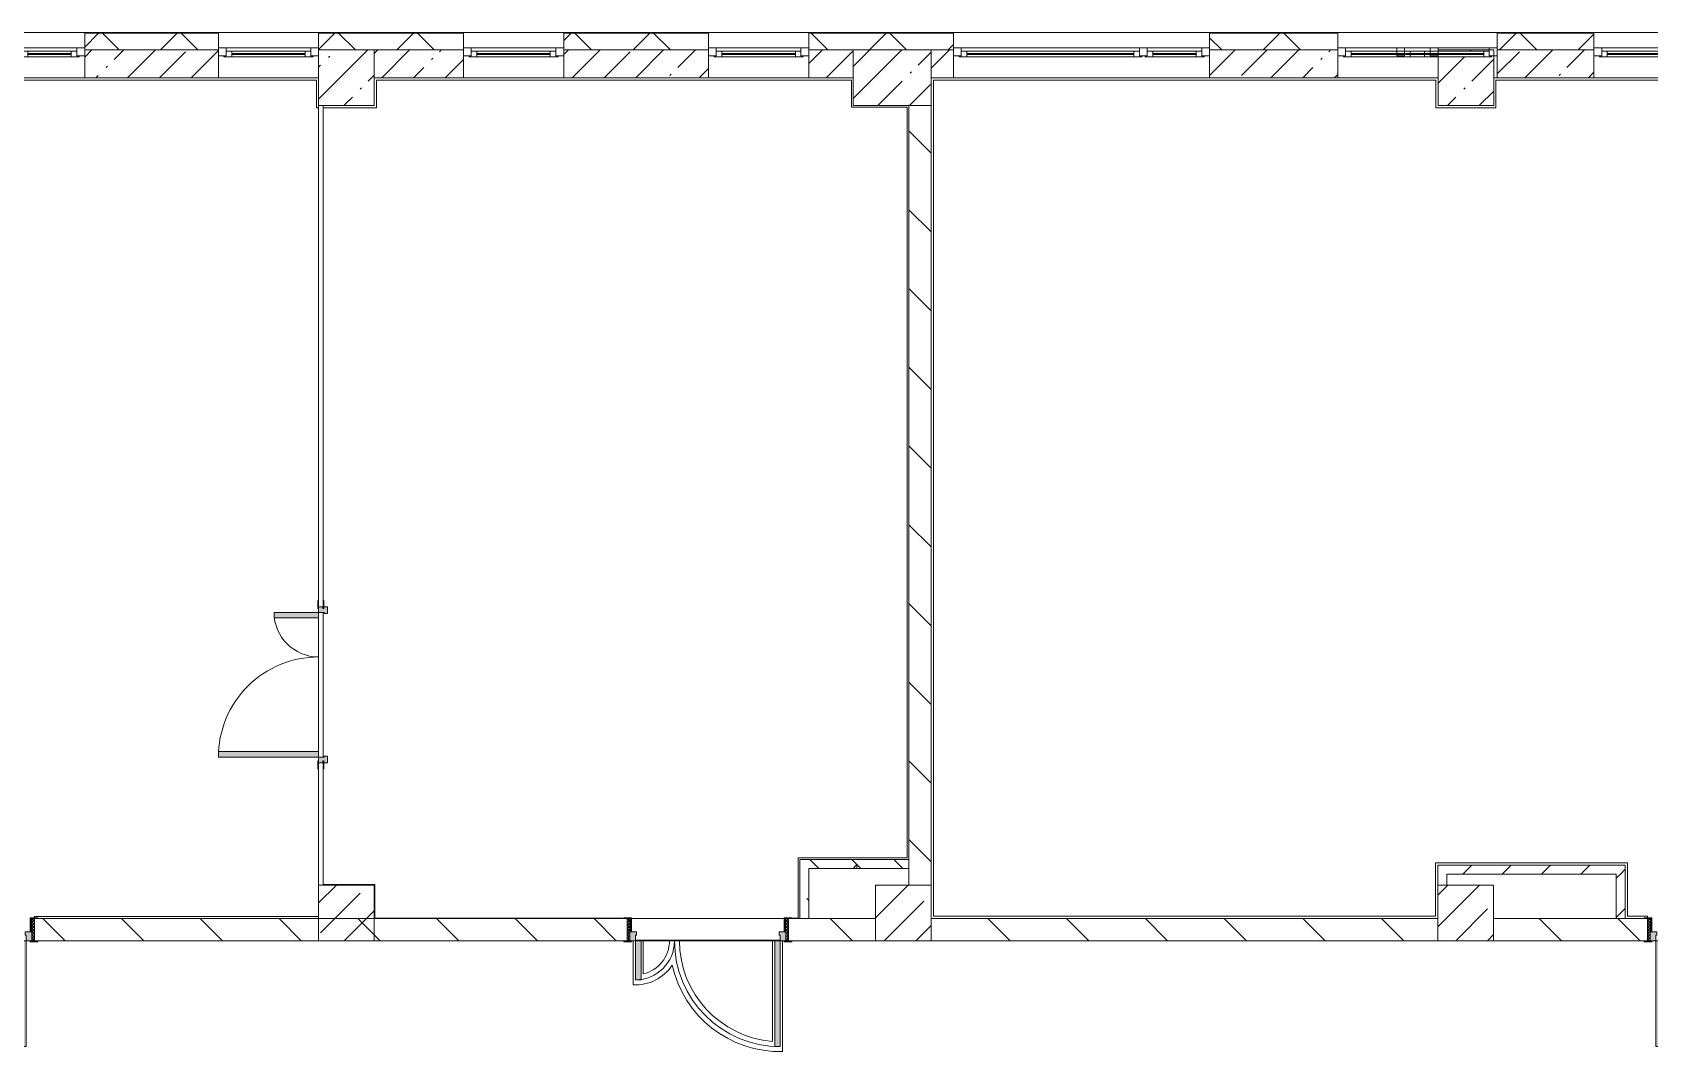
# Model space of a CAD drawing. Header units: millimetres. Extents: x 35524 to 235479, y -8553 to 29000.
# Drawn here: x 211449 to 225969, y 12405 to 21558 of the extents above; entities that cross this region are included whole.
import ezdxf

# ---------------------------------------------------------------- set-up
doc = ezdxf.new("R2010")
doc.units = ezdxf.units.MM
for name, color, linetype, lineweight, true_color in [('A-DOOR-2', 7, 'Continuous', 5, 0xaaaaaa), ('A-DOOR-3', 7, 'Continuous', 5, 0xe2e2e2), ('A-DOOR-FRAM-2', 7, 'Continuous', 5, 0xe2e2e2), ('A-DOOR-FRAM-3', 7, 'Continuous', 5, 0xaaaaaa), ('A-FLOR-2', 7, 'Continuous', 5, 0xaaaaaa), ('I-WALL-25', 7, 'Continuous', 5, 0x787878)]:
    doc.layers.add(name, color=color, linetype=linetype, lineweight=lineweight, true_color=true_color)
for name, color, linetype, lineweight in [('A-GLAZ-2', 7, 'Continuous', 5), ('A-WALL', 7, 'Continuous', 9), ('A-WALL-6', 7, 'Continuous', 5), ('I-WALL-24', 7, 'Continuous', 5), ('S-COLS-1', 7, 'Continuous', 5)]:
    doc.layers.add(name, color=color, linetype=linetype, lineweight=lineweight)
pattern_1 = [(45, (108468.84, 0), (-285.1231, 285.1231), []), (45, (108753.96, 0), (-285.1231, 285.1231), [504.031, -100.806, 16.764, -84.042])]
pattern_2 = [(135, (108468.84, 0), (-353.5534, -353.5534), [])]
pattern_3 = [(135, (108468.84, 0), (-377.1708, -377.1708), [533.4, -88.9, 17.78, -88.9]), (135, (108468.84, 376.94), (-377.1708, -377.1708), []), (50, (108468.84, 0), (637.6445, -55.7866), [66.675, -733.425]), (355, (108468.84, 0), (-123.3494, 668.6992), [53.34, -586.74]), (100.451, (108522, -4.65), (514.299, 612.908), [56.665, -623.315]), (46.184, (108468.84, 177.8), (948.7764, -147.1497), [100.012, -1100.137]), (96.636, (108547.9, 165.5), (830.909, 865.997), [84.998, -934.973]), (351.184, (108468.8, 177.8), (830.918, 865.988), [80.01, -880.11]), (21, (108557.74, 133.35), (530.6506, -357.9283), [66.675, -733.425]), (326, (108557.74, 133.35), (216.308, 644.6585), [53.34, -586.74]), (71.451, (108601.96, 103.5), (746.9596, 286.7243), [56.665, -623.315]), (37.5, (108468.84, 0), (10.81053, 295.9426), [16.764, -562.864, 16.764, -578.866, -588.962]), (37.5, (108468.84, 0), (10.81053, 295.9426), [-1175.258, 16.764, -572.198]), (7.5, (108468.84, 0), (233.8692, 350.63175), [16.764, -322.834, 16.764, -549.529, -224.472]), (7.5, (108468.84, 0), (233.8692, 350.63175), [-905.891, 16.764, -207.708]), (327.5, (108270.6, 0), (474.5678, -20.0513), [16.764, -205.486, 16.764, -676.656, -920.115]), (327.5, (108270.6, 0), (474.5678, -20.0513), [-915.67, 16.764, -903.351]), (317.5, (108181.7, 0), (518.4522, 88.9934), [16.764, -272.161, 16.764, -443.738, -653.415]), (317.5, (108181.7, 0), (518.4522, 88.9934), [-749.427, 16.764, -636.651])]
pattern_4 = [(45, (108468.84, 0), (-176.7767, 176.7767), [])]

# ---------------------------------------------------------------- blocks, each defined once
blk = doc.blocks.new('120_Окно_СКБ_1Ст - 120_Окно_СКБ_1Ст 900х2500_h_ с форточкой-22877787-3_4_2_птичка')
at = {"layer": 'A-GLAZ-2'}
for p, q in [((-450, -127), (-450, -57)), ((-450, -57), (-380, -57)), ((450, -57), (-450, -57)), ((-380, -127), (-450, -127)), ((-450, -127), (-400, -127)), ((-380, -127), (-400, -127)), ((-400, -127), (-400, -137)), ((-400, -137), (400, -137)), ((400, -137), (-400, -137)), ((-380, -57), (-380, -127)), ((380, -87), (-380, -87)), ((-380, -87), (-380, -127)), ((-330, -137), (-330, -87)), ((-330, -107), (330, -107)), ((330, -117), (-330, -117)), ((330, -137), (330, -87)), ((380, -127), (380, -57)), ((380, -57), (450, -57)), ((380, -127), (380, -87)), ((450, -127), (380, -127)), ((400, -127), (380, -127)), ((400, -137), (400, -127)), ((450, -57), (450, -127))]:
    blk.add_line(p, q, dxfattribs=at)
blk = doc.blocks.new('120_Окно_СКБ_1Ст - 120_Окно_СКБ_1Ст 900х2500_h_ с форточкой-22876038-3_4_2_птичка')
at = {"layer": 'A-GLAZ-2'}
for p, q in [((-450, -127), (-450, -57)), ((-450, -57), (-380, -57)), ((450, -57), (-450, -57)), ((-380, -127), (-450, -127)), ((-450, -127), (-400, -127)), ((-380, -127), (-400, -127)), ((-400, -127), (-400, -137)), ((-400, -137), (400, -137)), ((400, -137), (-400, -137)), ((-380, -57), (-380, -127)), ((380, -87), (-380, -87)), ((-380, -87), (-380, -127)), ((-330, -137), (-330, -87)), ((-330, -107), (330, -107)), ((330, -117), (-330, -117)), ((330, -137), (330, -87)), ((380, -127), (380, -57)), ((380, -57), (450, -57)), ((380, -127), (380, -87)), ((450, -127), (380, -127)), ((400, -127), (380, -127)), ((400, -127), (450, -127)), ((400, -137), (400, -127)), ((450, -57), (450, -127))]:
    blk.add_line(p, q, dxfattribs=at)
blk = doc.blocks.new('120_Окно_СКБ_1Ст - 120_Окно_СКБ_1Ст 900х2500_h_ с форточкой-V155-3_4_2_птичка')
at = {"layer": 'A-GLAZ-2'}
for p, q in [((-450, -127), (-450, -57)), ((-450, -57), (-380, -57)), ((450, -57), (-450, -57)), ((-380, -127), (-450, -127)), ((-450, -127), (-400, -127)), ((-380, -127), (-400, -127)), ((-400, -127), (-400, -137)), ((-400, -137), (400, -137)), ((400, -137), (-400, -137)), ((-380, -57), (-380, -127)), ((380, -87), (-380, -87)), ((-380, -87), (-380, -127)), ((-330, -137), (-330, -87)), ((-330, -107), (330, -107)), ((330, -117), (-330, -117)), ((330, -137), (330, -87)), ((380, -127), (380, -57)), ((380, -57), (450, -57)), ((380, -127), (380, -87)), ((450, -127), (380, -127)), ((400, -127), (380, -127)), ((400, -127), (450, -127)), ((400, -137), (400, -127)), ((450, -57), (450, -127))]:
    blk.add_line(p, q, dxfattribs=at)
blk = doc.blocks.new('120_Окно_СКБ_2Ст_Фрамуга сверху - 120_Окно_СКБ_2Ст_2300х2500_h_ ДОО-19727959-3_4_2_птичка')
at = {"layer": 'A-GLAZ-2'}
for p, q in [((-1150, -127), (-1150, -57)), ((-1150, -57), (-1080, -57)), ((1150, -57), (-1150, -57)), ((-1080, -127), (-1150, -127)), ((-1150, -127), (-1100, -127)), ((-1080, -127), (-1100, -127)), ((-1100, -127), (-1100, -137)), ((-1100, -137), (540, -137)), ((540, -137), (-1100, -137)), ((-1080, -57), (-1080, -127)), ((-1080, -57), (1080, -57)), ((520, -87), (-1080, -87)), ((-1080, -87), (-1080, -127)), ((-1030, -137), (-1030, -87)), ((-1030, -107), (470, -107)), ((470, -117), (-1030, -117)), ((470, -137), (470, -87)), ((520, -127), (520, -57)), ((520, -57), (590, -57)), ((520, -127), (520, -87)), ((590, -127), (520, -127)), ((540, -127), (520, -127)), ((540, -127), (570, -127)), ((540, -127), (570, -127)), ((540, -137), (540, -127)), ((590, -127), (570, -127)), ((570, -127), (570, -137)), ((570, -137), (1100, -137)), ((1100, -137), (570, -137)), ((590, -57), (590, -127)), ((1080, -87), (590, -87)), ((590, -87), (590, -127)), ((640, -137), (640, -87)), ((640, -107), (1030, -107)), ((1030, -117), (640, -117)), ((1030, -137), (1030, -87)), ((1080, -127), (1080, -57)), ((1080, -57), (1150, -57)), ((1080, -127), (1080, -87)), ((1150, -127), (1080, -127)), ((1100, -127), (1080, -127)), ((1100, -127), (1150, -127)), ((1100, -137), (1100, -127)), ((1150, -57), (1150, -127))]:
    blk.add_line(p, q, dxfattribs=at)
blk = doc.blocks.new('120_Окно_СКБ_2Ст_Фрамуга сверху - 120_Окно_СКБ_2Ст_2300х2500_h_ ДОО-23103760-3_4_2_птичка')
at = {"layer": 'A-GLAZ-2'}
for p, q in [((-1150, -127), (-1150, -57)), ((-1150, -57), (-1080, -57)), ((1150, -57), (-1150, -57)), ((-1080, -127), (-1150, -127)), ((-1150, -127), (-1100, -127)), ((-1080, -127), (-1100, -127)), ((-1100, -127), (-1100, -137)), ((-1100, -137), (540, -137)), ((540, -137), (-1100, -137)), ((-1080, -57), (-1080, -127)), ((-1080, -57), (1080, -57)), ((520, -87), (-1080, -87)), ((-1080, -87), (-1080, -127)), ((-1030, -137), (-1030, -87)), ((-1030, -107), (470, -107)), ((470, -117), (-1030, -117)), ((470, -137), (470, -87)), ((520, -127), (520, -57)), ((520, -57), (590, -57)), ((520, -127), (520, -87)), ((590, -127), (520, -127)), ((540, -127), (520, -127)), ((540, -127), (570, -127)), ((540, -127), (570, -127)), ((540, -137), (540, -127)), ((590, -127), (570, -127)), ((570, -127), (570, -137)), ((570, -137), (1100, -137)), ((1100, -137), (570, -137)), ((590, -57), (590, -127)), ((1080, -87), (590, -87)), ((590, -87), (590, -127)), ((640, -137), (640, -87)), ((640, -107), (1030, -107)), ((1030, -117), (640, -117)), ((1030, -137), (1030, -87)), ((1080, -127), (1080, -57)), ((1080, -57), (1150, -57)), ((1080, -127), (1080, -87)), ((1150, -127), (1080, -127)), ((1100, -127), (1080, -127)), ((1100, -127), (1150, -127)), ((1100, -137), (1100, -127)), ((1150, -57), (1150, -127))]:
    blk.add_line(p, q, dxfattribs=at)
blk = doc.blocks.new('110_Дверь_СКБ_2Ст - Д-6_л__ ДОО_Дв_1450x2100h_Дверь из раздевальной в коридор-32357677-3_4_2_птичка')
at = {"layer": 'A-DOOR-2'}
h = blk.add_hatch(dxfattribs=at)
h.set_pattern_fill('FP_131', color=256, style=0, pattern_type=2)
h.set_pattern_definition([(135, (1576.41, 164.685), (-14.14214, -14.14214), []), (225, (1576.41, 164.685), (14.14214, -14.14214), [])])
h.paths.add_polyline_path([(737.5, 100), (712.5, 100), (712.5, -100), (737.5, -100), (737.5, -34.8)])
at = {"layer": 'A-DOOR-3'}
for points in [[(-587.5, 1050), (-637.5, 1050), (-637.5, 100), (-587.5, 100), (-587.5, 543.6)], [(612.5, 450), (612.5, 100), (662.5, 100), (662.5, 450)]]:
    blk.add_hatch(color=256, dxfattribs=at).paths.add_polyline_path(points)
h = blk.add_hatch(color=256, dxfattribs=at)
h.paths.add_polyline_path([(662.5, 100), (662.5, 50), (652.5, 50), (652.5, 20), (712.5, 20), (712.5, 100), (672.8, 100)])
h.paths.add_polyline_path([(-637.5, 100), (-687.5, 100), (-687.5, 20), (-627.5, 20), (-627.5, 50), (-637.5, 50)])
at = {"layer": 'A-DOOR-FRAM-2'}
for points in [[(-672.5, 108), (-742.5, 108), (-742.5, 100), (-672.5, 100)], [(-672.5, 20), (-687.5, 20), (-687.5, -100), (-672.5, -100), (-672.5, -34.8)], [(697.5, 108), (697.5, 100), (767.5, 100), (767.5, 108)], [(712.5, 20), (697.5, 20), (697.5, -100), (712.5, -100), (712.5, -34.8)], [(-672.5, -100), (-742.5, -100), (-742.5, -108), (-672.5, -108)], [(697.5, -100), (697.5, -108), (767.5, -108), (767.5, -100)]]:
    blk.add_hatch(color=256, dxfattribs=at).paths.add_polyline_path(points)
at = {"layer": 'A-DOOR-FRAM-3'}
h = blk.add_hatch(dxfattribs=at)
h.set_pattern_fill('FP_132', color=256, style=0, pattern_type=2)
h.set_pattern_definition([(45, (-546.384, 164.685), (-14.1421, 14.1421), []), (135, (-546.384, 164.685), (-14.1421, -14.1421), [])])
h.paths.add_polyline_path([(-712.5, 100), (-712.5, -100), (-687.5, -100), (-687.5, 100)])
at = {"layer": 'A-DOOR-2'}
for p, q in [((-637.5, 1050), (-637.5, 100)), ((-587.5, 1050), (-637.5, 1050)), ((-587.5, 100), (-587.5, 1050)), ((662.5, 450), (612.5, 450)), ((612.5, 450), (612.5, 100)), ((662.5, 100), (662.5, 450)), ((-637.5, 100), (-587.5, 100)), ((612.5, 100), (662.5, 100))]:
    blk.add_line(p, q, dxfattribs=at)
for centre, radius, start, end in [((-637.5, 100), 950, 0, 90), ((662.5, 100), 350, 90, 180)]:
    blk.add_arc(centre, radius, start, end, dxfattribs=at)
at = {"layer": 'A-DOOR-FRAM-3'}
for p, q in [((-672.5, 108), (-742.5, 108)), ((-742.5, 108), (-742.5, 100)), ((-742.5, 100), (-672.5, 100)), ((-687.5, 100), (-712.5, 100)), ((-712.5, 100), (-712.5, -100)), ((-637.5, 100), (-687.5, 100)), ((-687.5, 100), (-687.5, 20)), ((-687.5, -100), (-687.5, 100)), ((-687.5, 20), (-627.5, 20)), ((-672.5, 20), (-687.5, 20)), ((-687.5, 20), (-687.5, -100)), ((-672.5, 100), (-672.5, 108)), ((-672.5, -100), (-672.5, 20)), ((-637.5, 50), (-637.5, 100)), ((-627.5, 50), (-637.5, 50)), ((-627.5, 20), (-627.5, 50)), ((662.5, 50), (652.5, 50)), ((652.5, 50), (652.5, 20)), ((652.5, 20), (712.5, 20)), ((662.5, 100), (662.5, 50)), ((712.5, 100), (662.5, 100)), ((767.5, 108), (697.5, 108)), ((697.5, 108), (697.5, 100)), ((697.5, 100), (767.5, 100)), ((712.5, 20), (697.5, 20)), ((697.5, 20), (697.5, -100)), ((712.5, 20), (712.5, 100)), ((737.5, 100), (712.5, 100)), ((712.5, 100), (712.5, -100)), ((712.5, -100), (712.5, 20)), ((737.5, -100), (737.5, 100)), ((767.5, 100), (767.5, 108)), ((-672.5, -100), (-742.5, -100)), ((-742.5, -100), (-742.5, -108)), ((-742.5, -108), (-672.5, -108)), ((-712.5, -100), (-687.5, -100)), ((-687.5, -100), (-672.5, -100)), ((-672.5, -108), (-672.5, -100)), ((697.5, -100), (712.5, -100)), ((767.5, -100), (697.5, -100)), ((697.5, -100), (697.5, -108)), ((697.5, -108), (767.5, -108)), ((712.5, -100), (737.5, -100)), ((767.5, -108), (767.5, -100))]:
    blk.add_line(p, q, dxfattribs=at)
blk = doc.blocks.new('BSC_Колонна _Прямоугольная - 500х500-23282985-3_4_2_птичка')
at = {"layer": 'S-COLS-1'}
h = blk.add_hatch(dxfattribs=at)
h.set_pattern_fill('FP_144', color=256, style=0, pattern_type=2)
h.set_pattern_definition([(45, (-115850.45, -21150), (-285.1231, 285.1231), []), (45, (-115565.32, -21150), (-285.1231, 285.1231), [504.031, -100.806, 16.764, -84.042])])
h.paths.add_polyline_path([(-250, -250), (250, -250), (250, 250), (-250, 250), (-250, 238), (210, 238), (210, 198), (230, 198), (230, 188), (-250, 188)])
for p, q in [((250, 250), (-250, 250)), ((-250, 250), (-250, 238)), ((-250, 188), (-250, -250)), ((250, -250), (250, 250)), ((-250, -250), (250, -250))]:
    blk.add_line(p, q, dxfattribs=at)
blk = doc.blocks.new('BSC_Колонна _Прямоугольная - 500х500-23282986-3_4_2_птичка')
at = {"layer": 'S-COLS-1'}
h = blk.add_hatch(dxfattribs=at)
h.set_pattern_fill('FP_156', color=256, style=0, pattern_type=2)
h.set_pattern_definition([(45, (-105800, -21150), (-285.1231, 285.1231), []), (45, (-105514.88, -21150), (-285.1231, 285.1231), [504.031, -100.806, 16.764, -84.042])])
h.paths.add_polyline_path([(-250, -250), (250, -250), (250, 250), (-250, 250), (-250, -95)])
for p, q in [((250, 250), (-250, 250)), ((-250, 250), (-250, -250)), ((250, -250), (250, 250)), ((-250, -250), (250, -250))]:
    blk.add_line(p, q, dxfattribs=at)
blk = doc.blocks.new('BSC_Колонна _Прямоугольная - 700х500-V228-3_4_2_птичка')
at = {"layer": 'S-COLS-1'}
h = blk.add_hatch(dxfattribs=at)
h.set_pattern_fill('FP_164', color=256, style=0, pattern_type=2)
h.set_pattern_definition([(45, (-110700, -21150), (-285.1231, 285.1231), []), (45, (-110414.88, -21150), (-285.1231, 285.1231), [504.031, -100.806, 16.764, -84.042])])
h.paths.add_polyline_path([(-350, -250), (350, -250), (350, 250), (-350, 250)])
for p, q in [((350, 250), (-350, 250)), ((-350, 250), (-350, -250)), ((350, -250), (350, 250)), ((-350, -250), (350, -250))]:
    blk.add_line(p, q, dxfattribs=at)
blk = doc.blocks.new('110_Дверь_СКБ_2Ст - Д-5_п_ Из игровой в коридор-32357676-3_4_2_птичка')
at = {"layer": 'A-DOOR-3'}
for points in [[(-638, 920), (-638, 20), (-588, 20), (-588, 920)], [(612, 226), (612, 20), (662, 20), (662, 420), (612, 420)]]:
    blk.add_hatch(color=256, dxfattribs=at).paths.add_polyline_path(points)
h = blk.add_hatch(color=256, dxfattribs=at)
h.paths.add_polyline_path([(-688, 20), (-688, -60), (-628, -60), (-628, -30), (-638, -30), (-638, 20)])
h.paths.add_polyline_path([(652, -60), (712, -60), (712, 20), (662, 20), (662, -30), (652, -30)])
at = {"layer": 'A-DOOR-FRAM-2'}
for points in [[(-742, 20), (-672, 20), (-672, 28), (-742, 28)], [(698, 20), (768, 20), (768, 28), (698, 28)], [(-742, -28), (-672, -28), (-672, -20), (-742, -20)], [(698, -28), (768, -28), (768, -20), (698, -20)]]:
    blk.add_hatch(color=256, dxfattribs=at).paths.add_polyline_path(points)
at = {"layer": 'A-DOOR-2'}
for p, q in [((-638, 920), (-638, 20)), ((-588, 920), (-638, 920)), ((-588, 20), (-588, 920)), ((662, 420), (612, 420)), ((612, 420), (612, 20)), ((662, 20), (662, 420)), ((-638, 20), (-588, 20)), ((612, 20), (662, 20))]:
    blk.add_line(p, q, dxfattribs=at)
for centre, radius, start, end in [((-638, 20), 900, 0, 90), ((662, 20), 400, 90, 180)]:
    blk.add_arc(centre, radius, start, end, dxfattribs=at)
at = {"layer": 'A-DOOR-FRAM-3'}
for p, q in [((-672, 28), (-742, 28)), ((-742, 28), (-742, 20)), ((-742, 20), (-672, 20)), ((-638, 20), (-688, 20)), ((-688, 20), (-688, -60)), ((-672, 20), (-672, 28)), ((-638, -30), (-638, 20)), ((662, 20), (662, -30)), ((712, 20), (662, 20)), ((768, 28), (698, 28)), ((698, 28), (698, 20)), ((698, 20), (768, 20)), ((712, -60), (712, 20)), ((768, 20), (768, 28)), ((-672, -20), (-742, -20)), ((-742, -20), (-742, -28)), ((-742, -28), (-672, -28)), ((-688, -60), (-628, -60)), ((-672, -19), (-688, -19)), ((-688, -19), (-688, -20)), ((-688, -20), (-672, -20)), ((-672, -20), (-672, -19)), ((-672, -28), (-672, -20)), ((-628, -30), (-638, -30)), ((-628, -60), (-628, -30)), ((662, -30), (652, -30)), ((652, -30), (652, -60)), ((652, -60), (712, -60)), ((712, -19), (698, -19)), ((698, -19), (698, -20)), ((698, -20), (712, -20)), ((768, -20), (698, -20)), ((698, -20), (698, -28)), ((698, -28), (768, -28)), ((712, -20), (712, -19)), ((768, -28), (768, -20))]:
    blk.add_line(p, q, dxfattribs=at)
blk = doc.blocks.new('120_Окно_СКБ_1Ст - 120_Окно_СКБ_1Ст 900х2500_h_ с форточкой-V248-3_4_2_птичка')
at = {"layer": 'A-GLAZ-2'}
for p, q in [((-450, -127), (-450, -57)), ((-450, -57), (-380, -57)), ((450, -57), (-450, -57)), ((-380, -127), (-450, -127)), ((-380, -127), (-400, -127)), ((-400, -127), (-400, -137)), ((-400, -137), (400, -137)), ((400, -137), (-400, -137)), ((-380, -57), (-380, -127)), ((380, -87), (-380, -87)), ((-380, -87), (-380, -127)), ((-330, -137), (-330, -87)), ((-330, -107), (330, -107)), ((330, -117), (-330, -117)), ((330, -137), (330, -87)), ((380, -127), (380, -57)), ((380, -57), (450, -57)), ((380, -127), (380, -87)), ((450, -127), (380, -127)), ((400, -127), (380, -127)), ((400, -137), (400, -127)), ((420, -127), (450, -127)), ((450, -57), (450, -127))]:
    blk.add_line(p, q, dxfattribs=at)
blk = doc.blocks.new('110_Дверь_СКБ_2Ст - Д-6_п__ ДОО_Дв_1450x2100h_Дверь из раздевальной в коридор-32358047-3_4_2_птичка')
at = {"layer": 'A-DOOR-2'}
h = blk.add_hatch(dxfattribs=at)
h.set_pattern_fill('FP_186', color=256, style=0, pattern_type=2)
h.set_pattern_definition([(225, (1576.41, -164.685), (-14.14214, 14.14214), []), (135, (1576.41, -164.685), (14.14214, 14.14214), [])])
h.paths.add_polyline_path([(737.5, -100), (737.5, 100), (712.5, 100), (712.5, -100)])
at = {"layer": 'A-DOOR-3'}
h = blk.add_hatch(color=256, dxfattribs=at)
h.paths.add_polyline_path([(-637.5, -100), (-637.5, -50), (-627.5, -50), (-627.5, -20), (-687.5, -20), (-687.5, -100)])
h.paths.add_polyline_path([(662.5, -100), (712.5, -100), (712.5, -20), (652.5, -20), (652.5, -50), (662.5, -50)])
for points in [[(-587.5, -1050), (-587.5, -100), (-637.5, -100), (-637.5, -1050)], [(662.5, -450), (662.5, -100), (612.5, -100), (612.5, -450)]]:
    blk.add_hatch(color=256, dxfattribs=at).paths.add_polyline_path(points)
at = {"layer": 'A-DOOR-FRAM-2'}
for points in [[(-672.5, 100), (-672.5, 108), (-742.5, 108), (-742.5, 100)], [(-672.5, -20), (-672.5, 100), (-687.5, 100), (-687.5, -20)], [(767.5, 100), (767.5, 108), (697.5, 108), (697.5, 100)], [(712.5, -20), (712.5, 100), (697.5, 100), (697.5, -20)], [(-672.5, -108), (-672.5, -100), (-742.5, -100), (-742.5, -108)], [(767.5, -108), (767.5, -100), (697.5, -100), (697.5, -108)]]:
    blk.add_hatch(color=256, dxfattribs=at).paths.add_polyline_path(points)
at = {"layer": 'A-DOOR-FRAM-3'}
h = blk.add_hatch(dxfattribs=at)
h.set_pattern_fill('FP_187', color=256, style=0, pattern_type=2)
h.set_pattern_definition([(315, (-546.384, -164.685), (-14.1421, -14.1421), []), (225, (-546.384, -164.685), (-14.1421, 14.1421), [])])
h.paths.add_polyline_path([(-687.5, -100), (-687.5, 100), (-712.5, 100), (-712.5, -100)])
at = {"layer": 'A-DOOR-2'}
for p, q in [((-637.5, -100), (-587.5, -100)), ((-637.5, -1050), (-637.5, -100)), ((-587.5, -100), (-587.5, -1050)), ((612.5, -100), (662.5, -100)), ((612.5, -450), (612.5, -100)), ((662.5, -100), (662.5, -450)), ((662.5, -450), (612.5, -450)), ((-587.5, -1050), (-637.5, -1050))]:
    blk.add_line(p, q, dxfattribs=at)
for centre, radius, start, end in [((-637.5, -100), 950, 270, 360), ((662.5, -100), 350, 180, 270)]:
    blk.add_arc(centre, radius, start, end, dxfattribs=at)
at = {"layer": 'A-DOOR-FRAM-3'}
for p, q in [((-742.5, 108), (-672.5, 108)), ((-742.5, 100), (-742.5, 108)), ((-672.5, 100), (-742.5, 100)), ((-712.5, 100), (-687.5, 100)), ((-712.5, -100), (-712.5, 100)), ((-687.5, 100), (-687.5, -100)), ((-687.5, 100), (-672.5, 100)), ((-687.5, -20), (-687.5, 100)), ((-672.5, 108), (-672.5, 100)), ((-672.5, 100), (-672.5, -20)), ((697.5, 100), (697.5, 108)), ((697.5, 108), (767.5, 108)), ((697.5, -20), (697.5, 100)), ((697.5, 100), (712.5, 100)), ((767.5, 100), (697.5, 100)), ((712.5, -100), (712.5, 100)), ((712.5, 100), (737.5, 100)), ((712.5, 100), (712.5, -20)), ((737.5, 100), (737.5, -100)), ((767.5, 108), (767.5, 100)), ((-742.5, -100), (-672.5, -100)), ((-742.5, -108), (-742.5, -100)), ((-672.5, -108), (-742.5, -108)), ((-687.5, -100), (-712.5, -100)), ((-687.5, -20), (-627.5, -20)), ((-687.5, -100), (-687.5, -20)), ((-672.5, -20), (-687.5, -20)), ((-637.5, -100), (-687.5, -100)), ((-672.5, -100), (-672.5, -108)), ((-637.5, -50), (-637.5, -100)), ((-627.5, -50), (-637.5, -50)), ((-627.5, -20), (-627.5, -50)), ((652.5, -20), (712.5, -20)), ((652.5, -50), (652.5, -20)), ((662.5, -50), (652.5, -50)), ((662.5, -100), (662.5, -50)), ((712.5, -100), (662.5, -100)), ((712.5, -20), (697.5, -20)), ((697.5, -108), (697.5, -100)), ((697.5, -100), (767.5, -100)), ((767.5, -108), (697.5, -108)), ((712.5, -20), (712.5, -100)), ((737.5, -100), (712.5, -100)), ((767.5, -100), (767.5, -108))]:
    blk.add_line(p, q, dxfattribs=at)

msp = doc.modelspace()

# ---------------------------------------------------------------- hatches: boundary and pattern name
at = {"layer": 'A-WALL-6'}
h = msp.add_hatch(dxfattribs=at)
h.set_pattern_fill('FP_102', color=256, style=0, pattern_type=2)
h.set_pattern_definition([(45, (108468.84, 0), (-353.5534, 353.5534), []), (135, (108468.84, 0), (-353.5534, -353.5534), [])])
h.paths.add_polyline_path([(233698.8, 21400), (233698.8, 21550), (228619.1, 21550), (228619.1, 21400), (233548.8, 21400)])
h.paths.add_polyline_path([(227719.1, 21400), (227719.1, 21550), (226369.3, 21550), (226369.3, 21400), (226863.2, 21400)])
h.paths.add_polyline_path([(215319.3, 21400), (215319.3, 21550), (214019.1, 21550), (214019.1, 21400), (214744.5, 21400)])
h.paths.add_polyline_path([(216219.3, 21400), (217519.3, 21400), (217519.3, 21550), (216219.3, 21550)])
h.paths.add_polyline_path([(201778.8, 21400), (201778.8, 21550), (201758.8, 21550), (201758.8, 21400)])
h.paths.add_polyline_path([(218419.3, 21400), (219718.8, 21400), (219718.8, 21550), (218419.3, 21550)])
h.paths.add_polyline_path([(224998.8, 21400), (225469.3, 21400), (225469.3, 21550), (224599.3, 21550), (224599.3, 21400)])
h.paths.add_polyline_path([(222018.8, 21400), (223169.3, 21400), (223169.3, 21550), (222018.8, 21550)])
h.paths.add_polyline_path([(206354.7, 21400), (209618.8, 21400), (209618.8, 21550), (205078.8, 21550), (205078.8, 21400)])
h.paths.add_polyline_path([(211947.9, 21400), (213119.1, 21400), (213119.1, 21550), (211918.8, 21550), (211918.8, 21400)])
at = {"layer": 'I-WALL-24'}
h = msp.add_hatch(dxfattribs=at)
h.set_pattern_fill('FP_98', color=256, style=0, pattern_type=2)
h.set_pattern_definition(pattern_1)
h.paths.add_polyline_path([(219518.8, 21150), (219718.8, 21150), (219718.8, 21400), (219518.8, 21400), (219518.8, 21275)])
h.paths.add_polyline_path([(229508.8, 21150), (229508.8, 21400), (229318.8, 21400), (229318.8, 21150)])
h.paths.add_polyline_path([(218818.8, 21150), (218818.8, 21400), (218419.3, 21400), (218419.3, 21150)])
h.paths.add_polyline_path([(222018.8, 21150), (223169.3, 21150), (223169.3, 21400), (222018.8, 21400)])
h.paths.add_polyline_path([(226863.2, 21150), (227719.1, 21150), (227719.1, 21400), (226369.3, 21400), (226369.3, 21150)])
h.paths.add_polyline_path([(217519.3, 21150), (217519.3, 21400), (216219.3, 21400), (216219.3, 21150)])
h.paths.add_polyline_path([(225469.3, 21150), (225469.3, 21400), (224599.3, 21400), (224599.3, 21150), (224998.8, 21150)])
h.paths.add_polyline_path([(214518.8, 21150), (215319.3, 21150), (215319.3, 21400), (214518.8, 21400), (214518.8, 21246.1)])
h.paths.add_polyline_path([(211947.9, 21150), (213119.1, 21150), (213119.1, 21400), (211918.8, 21400), (211918.8, 21150)])
h.paths.add_polyline_path([(209268.8, 21150), (209618.8, 21150), (209618.8, 21400), (209268.8, 21400)])
h = msp.add_hatch(dxfattribs=at)
h.set_pattern_fill('FP_101', color=256, style=0, pattern_type=2)
h.set_pattern_definition(pattern_2)
h.paths.add_polyline_path([(219518.8, 13900), (219518.8, 20900), (219318.8, 20900), (219318.8, 13900), (219405.6, 13900)])
h = msp.add_hatch(dxfattribs=at)
h.set_pattern_fill('FP_103', color=256, style=0, pattern_type=2)
h.set_pattern_definition(pattern_4)
h.paths.add_polyline_path([(225749.3, 14000), (225749.3, 14080), (224148.8, 14080), (224148.8, 14000), (225669.3, 14000)])
h = msp.add_hatch(dxfattribs=at)
h.set_pattern_fill('FP_103', color=256, style=0, pattern_type=2)
h.set_pattern_definition(pattern_4)
h.paths.add_polyline_path([(225749.3, 13600), (225749.3, 14000), (225669.3, 14000), (225669.3, 13600)])
h = msp.add_hatch(dxfattribs=at)
h.set_pattern_fill('FP_101', color=256, style=0, pattern_type=2)
h.set_pattern_definition(pattern_2)
h.paths.add_polyline_path([(225919.3, 13400), (225949.3, 13400), (225949.3, 13600), (224568.8, 13600), (224568.8, 13400), (224998.8, 13400)])
h.paths.add_polyline_path([(227399.3, 13400), (229398.8, 13400), (229398.8, 13600), (227399.3, 13600), (227399.3, 13534.8)])
h.paths.add_polyline_path([(216788.8, 13400), (216788.8, 13600), (211468.8, 13600), (211468.8, 13400), (216758.8, 13400)])
h.paths.add_polyline_path([(221270, 13400), (224068.8, 13400), (224068.8, 13600), (219518.8, 13600), (219518.8, 13400), (220337.8, 13400)])
h.paths.add_polyline_path([(219018.8, 13400), (219018.8, 13600), (218238.8, 13600), (218238.8, 13400), (218268.8, 13400)])
h.paths.add_polyline_path([(209568.8, 13400), (210018.8, 13400), (210018.8, 13600), (209568.8, 13600), (209568.8, 13534.8)])
at = {"layer": 'I-WALL-25'}
h = msp.add_hatch(dxfattribs=at)
h.set_pattern_fill('FP_108', color=256, style=0, pattern_type=2)
h.set_pattern_definition(pattern_3)
h.paths.add_polyline_path([(218418.8, 13600), (218418.8, 14130), (218338.8, 14130), (218338.8, 13600)])
h = msp.add_hatch(dxfattribs=at)
h.set_pattern_fill('FP_108', color=256, style=0, pattern_type=2)
h.set_pattern_definition(pattern_3)
h.paths.add_polyline_path([(219318.8, 14050), (219318.8, 14130), (218418.8, 14130), (218418.8, 14050)])
at = {"layer": 'S-COLS-1'}
h = msp.add_hatch(dxfattribs=at)
h.set_pattern_fill('FP_98', color=256, style=0, pattern_type=2)
h.set_pattern_definition(pattern_1)
h.paths.add_polyline_path([(214518.8, 13400), (214518.8, 13900), (214018.8, 13900), (214018.8, 13400)])
h = msp.add_hatch(dxfattribs=at)
h.set_pattern_fill('FP_98', color=256, style=0, pattern_type=2)
h.set_pattern_definition(pattern_1)
h.paths.add_polyline_path([(219405.6, 13400), (219518.8, 13400), (219518.8, 13900), (219018.8, 13900), (219018.8, 13400)])
h = msp.add_hatch(dxfattribs=at)
h.set_pattern_fill('FP_98', color=256, style=0, pattern_type=2)
h.set_pattern_definition(pattern_1)
h.paths.add_polyline_path([(224068.8, 13400), (224568.8, 13400), (224568.8, 13900), (224068.8, 13900), (224068.8, 13534.8)])

# ---------------------------------------------------------------- linework, layer by layer
at = {"layer": 'A-FLOR-2'}
for p, q in [((213998.8, 21130), (209288.8, 21130)), ((213998.8, 20880), (213998.8, 21130)), ((218803.8, 21130), (214538.8, 21130)), ((214538.8, 21130), (214538.8, 20880)), ((218803.8, 20885), (218803.8, 21130)), ((219538.8, 21130), (219538.8, 13621)), ((224049.3, 21130), (219538.8, 21130)), ((224049.3, 20880), (224049.3, 21130)), ((228599.1, 21130), (224589.3, 21130)), ((224589.3, 21130), (224589.3, 20880)), ((214019, 20880), (213998.8, 20880)), ((214538.8, 20880), (214058.8, 20880)), ((219303.8, 20885), (218803.8, 20885)), ((219303.8, 14145), (219303.8, 20885)), ((224589.3, 20880), (224049.3, 20880)), ((218323.8, 13605), (218323.8, 14145)), ((218323.8, 14145), (219303.8, 14145)), ((224047.8, 13621), (224047.8, 14101)), ((224047.8, 14101), (225770.3, 14101)), ((225770.3, 14101), (225770.3, 13621)), ((214058.7, 13905), (214523.8, 13905)), ((214523.8, 13905), (214523.8, 13605)), ((211468.8, 13608), (211468.8, 13620)), ((211468.8, 13620), (214018.8, 13620)), ((214523.8, 13605), (216758.8, 13605)), ((218268.8, 13605), (218323.8, 13605)), ((219538.8, 13621), (224047.8, 13621)), ((225770.3, 13621), (225949.3, 13621)), ((225949.3, 13621), (225949.3, 13608)), ((216843.1, 13400), (216843.1, 13005.6)), ((216863.8, 13405), (218163.8, 13405)), ((216933.1, 13400), (216913.8, 13400)), ((216933.1, 13102.9), (216933.1, 13400)), ((217259.2, 13400), (217169.2, 13400)), ((218113.8, 13400), (218094.2, 13400)), ((218094.2, 13400), (218094.2, 12497.7)), ((218184.2, 12405.2), (218184.2, 13400))]:
    msp.add_line(p, q, dxfattribs=at)
for centre, radius, start, end in [((216864.2, 13400), 305, 283.0427, 360), ((218164.2, 13400), 905, 180, 265.56313), ((216864.2, 13400), 395, 266.92799, 326.45952), ((218164.2, 13400), 995, 192.67054, 271.1511)]:
    msp.add_arc(centre, radius, start, end, dxfattribs=at)
at = {"layer": 'A-WALL'}
for p, q in [((213119.1, 21553), (211918.8, 21553)), ((213119.1, 21550), (211918.8, 21550)), ((215319.3, 21553), (214019.1, 21553)), ((215319.3, 21550), (214019.1, 21550)), ((217519.3, 21553), (216219.3, 21553)), ((217519.3, 21550), (216219.3, 21550)), ((219718.8, 21553), (218419.3, 21553)), ((219718.8, 21550), (218419.3, 21550)), ((223169.3, 21553), (222018.8, 21553)), ((223169.3, 21550), (222018.8, 21550)), ((225469.3, 21553), (224599.3, 21553)), ((225469.3, 21550), (224599.3, 21550)), ((213119.1, 21400), (211918.8, 21400)), ((215319.3, 21400), (214518.8, 21400)), ((217519.3, 21400), (216219.3, 21400)), ((218818.8, 21400), (218419.3, 21400)), ((219718.8, 21400), (219518.8, 21400)), ((223169.3, 21400), (222018.8, 21400)), ((225469.3, 21400), (224599.3, 21400)), ((219318.8, 14050), (219318.8, 14130)), ((225669.3, 13600), (225749.3, 13600))]:
    msp.add_line(p, q, dxfattribs=at)
at = {"layer": 'A-WALL-6'}
for p, q in [((216219.3, 21558), (205078.8, 21558)), ((211918.8, 21558), (211918.8, 21400)), ((213119.1, 21400), (213119.1, 21558)), ((214019.1, 21558), (214019.1, 21400)), ((215319.3, 21400), (215319.3, 21558)), ((227719.1, 21558), (216219.3, 21558)), ((216219.3, 21558), (216219.3, 21400)), ((217519.3, 21400), (217519.3, 21558)), ((218419.3, 21558), (218419.3, 21400)), ((219718.8, 21400), (219718.8, 21558)), ((222018.8, 21558), (222018.8, 21400)), ((223169.3, 21400), (223169.3, 21558)), ((224599.3, 21558), (224599.3, 21400)), ((225469.3, 21400), (225469.3, 21558))]:
    msp.add_line(p, q, dxfattribs=at)
at = {"layer": 'I-WALL-24'}
for p, q in [((211918.8, 21400), (211918.8, 21150)), ((213119.1, 21150), (213119.1, 21400)), ((215319.3, 21150), (215319.3, 21400)), ((216219.3, 21400), (216219.3, 21150)), ((217519.3, 21150), (217519.3, 21400)), ((218419.3, 21400), (218419.3, 21150)), ((219718.8, 21150), (219718.8, 21400)), ((222018.8, 21400), (222018.8, 21150)), ((223169.3, 21150), (223169.3, 21400)), ((224599.3, 21400), (224599.3, 21150)), ((225469.3, 21150), (225469.3, 21400)), ((214018.8, 21150), (209268.8, 21150)), ((214518.8, 21150), (218818.8, 21150)), ((224066.6, 21150), (219518.8, 21150)), ((224569.3, 21150), (228618.8, 21150)), ((214018.8, 20900), (214018.8, 16455)), ((214058.8, 16455), (214058.8, 20900)), ((219318.8, 20900), (219318.8, 14130)), ((219518.8, 13900), (219518.8, 20900)), ((214018.8, 15100), (214018.8, 16300)), ((214058.8, 16350), (214058.8, 15050)), ((214018.8, 14945), (214018.8, 13900)), ((214058.8, 13900), (214058.8, 14945)), ((218338.8, 14130), (218338.8, 13600)), ((219318.8, 14130), (218338.8, 14130)), ((218418.8, 13600), (218418.8, 14050)), ((218418.8, 14050), (219318.8, 14050)), ((219318.8, 14050), (219318.8, 13900)), ((224068.8, 14080), (224068.8, 13900)), ((225749.3, 14080), (224068.8, 14080)), ((224148.8, 13900), (224148.8, 14000)), ((224148.8, 14000), (225669.3, 14000)), ((225669.3, 14000), (225669.3, 13600)), ((225749.3, 13600), (225749.3, 14080)), ((214018.8, 13900), (214058.8, 13900)), ((219318.8, 13900), (219518.8, 13900)), ((224068.8, 13900), (224148.8, 13900)), ((216758.8, 13600), (211498.8, 13600)), ((216828.8, 13600), (218198.8, 13600)), ((219018.8, 13600), (218268.8, 13600)), ((219018.8, 13400), (219018.8, 13600)), ((224068.8, 13600), (219518.8, 13600)), ((219518.8, 13600), (219518.8, 13400)), ((224068.8, 13400), (224068.8, 13600)), ((225669.3, 13600), (224568.8, 13600)), ((224568.8, 13600), (224568.8, 13400)), ((225919.3, 13600), (225749.3, 13600)), ((211498.8, 13400), (216758.8, 13400)), ((217169.2, 13400), (216933.1, 13400)), ((218094.2, 13400), (217259.2, 13400)), ((218268.8, 13400), (219018.8, 13400)), ((219518.8, 13400), (224068.8, 13400)), ((224568.8, 13400), (225919.3, 13400))]:
    msp.add_line(p, q, dxfattribs=at)
at = {"layer": 'S-COLS-1'}
for p, q in [((214518.8, 13900), (214018.8, 13900)), ((214018.8, 13900), (214018.8, 13400)), ((214518.8, 13400), (214518.8, 13900)), ((219318.8, 13900), (219018.8, 13900)), ((219018.8, 13900), (219018.8, 13600)), ((219518.8, 13900), (219318.8, 13900)), ((219518.8, 13600), (219518.8, 13900)), ((224568.8, 13900), (224068.8, 13900)), ((224068.8, 13900), (224068.8, 13600)), ((224568.8, 13600), (224568.8, 13900)), ((219018.8, 13600), (219018.8, 13400)), ((219518.8, 13400), (219518.8, 13600)), ((224068.8, 13600), (224068.8, 13400)), ((224568.8, 13400), (224568.8, 13600)), ((214018.8, 13400), (214518.8, 13400)), ((219018.8, 13400), (219518.8, 13400)), ((224068.8, 13400), (224568.8, 13400))]:
    msp.add_line(p, q, dxfattribs=at)

# ---------------------------------------------------------------- block references
at = {"layer": 'A-DOOR-2'}
for name, p, rotation in [('110_Дверь_СКБ_2Ст - Д-5_п_ Из игровой в коридор-32357676-3_4_2_птичка', (214038.8, 15687.5), 89.99999999999986), ('110_Дверь_СКБ_2Ст - Д-6_л__ ДОО_Дв_1450x2100h_Дверь из раздевальной в коридор-32357677-3_4_2_птичка', (210756.3, 13500), 180), ('110_Дверь_СКБ_2Ст - Д-6_л__ ДОО_Дв_1450x2100h_Дверь из раздевальной в коридор-32357677-3_4_2_птичка', (217526.3, 13500), 180)]:
    msp.add_blockref(name, p, dxfattribs=dict(at, rotation=rotation))
msp.add_blockref('110_Дверь_СКБ_2Ст - Д-6_п__ ДОО_Дв_1450x2100h_Дверь из раздевальной в коридор-32358047-3_4_2_птичка', (226661.8, 13500), dxfattribs=at)
at = {"layer": 'A-GLAZ-2'}
for name, p in [('120_Окно_СКБ_2Ст_Фрамуга сверху - 120_Окно_СКБ_2Ст_2300х2500_h_ ДОО-19727959-3_4_2_птичка', (210768.8, 21475)), ('120_Окно_СКБ_1Ст - 120_Окно_СКБ_1Ст 900х2500_h_ с форточкой-V155-3_4_2_птичка', (213569.1, 21475)), ('120_Окно_СКБ_1Ст - 120_Окно_СКБ_1Ст 900х2500_h_ с форточкой-22876038-3_4_2_птичка', (215769.3, 21475)), ('120_Окно_СКБ_1Ст - 120_Окно_СКБ_1Ст 900х2500_h_ с форточкой-22876038-3_4_2_птичка', (217969.3, 21475)), ('120_Окно_СКБ_2Ст_Фрамуга сверху - 120_Окно_СКБ_2Ст_2300х2500_h_ ДОО-23103760-3_4_2_птичка', (220868.8, 21475)), ('120_Окно_СКБ_1Ст - 120_Окно_СКБ_1Ст 900х2500_h_ с форточкой-22877787-3_4_2_птичка', (223619.3, 21475)), ('120_Окно_СКБ_1Ст - 120_Окно_СКБ_1Ст 900х2500_h_ с форточкой-V248-3_4_2_птичка', (224149.3, 21475)), ('120_Окно_СКБ_1Ст - 120_Окно_СКБ_1Ст 900х2500_h_ с форточкой-22876038-3_4_2_птичка', (225919.3, 21475))]:
    msp.add_blockref(name, p, dxfattribs=at)
at = {"layer": 'S-COLS-1'}
for name, p in [('BSC_Колонна _Прямоугольная - 500х500-23282986-3_4_2_птичка', (214268.8, 21150)), ('BSC_Колонна _Прямоугольная - 700х500-V228-3_4_2_птичка', (219168.8, 21150)), ('BSC_Колонна _Прямоугольная - 500х500-23282985-3_4_2_птичка', (224319.3, 21150))]:
    msp.add_blockref(name, p, dxfattribs=at)

doc.saveas('drawing.dxf')
